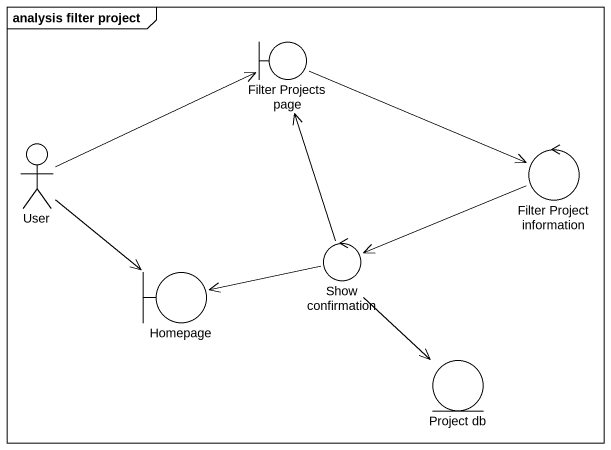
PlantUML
@startuml
mainframe analysis filter project
boundary "Filter Projects page" as Filter_Projects_page
actor User
control "Filter Project information" as Filter_Project_information
control "Show confirmation" as Show_confirmation
boundary Homepage
entity "Project db" as Project_db
Filter_Projects_page -right-> Filter_Project_information
User -right-> Filter_Projects_page
User --> Homepage
Filter_Project_information -left-> Show_confirmation
Show_confirmation -up-> Filter_Projects_page
Show_confirmation -left-> Homepage
Show_confirmation --> Project_db
@enduml
